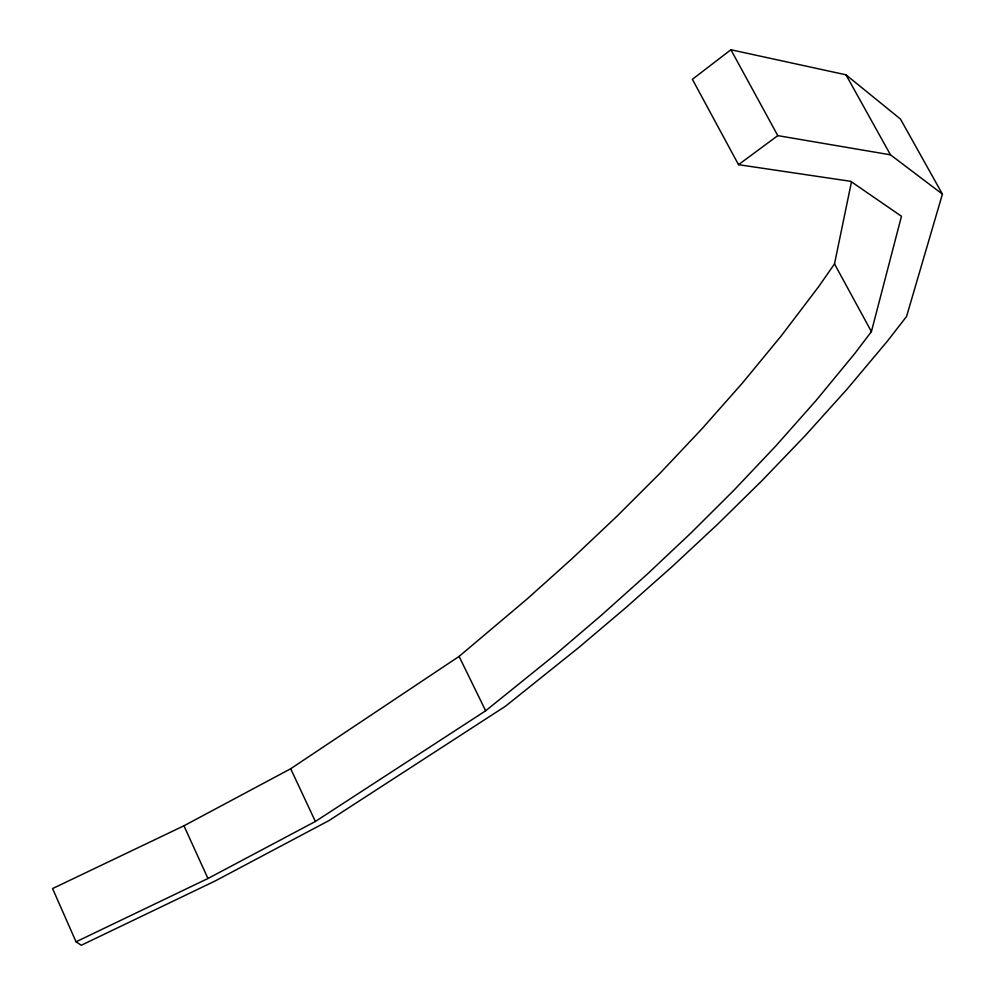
<?xml version="1.0" encoding="UTF-8"?>
<svg xmlns="http://www.w3.org/2000/svg" width="995" height="995" viewBox="0 0 995 995"><rect width="100%" height="100%" fill="white"/><g stroke="black" fill="none" stroke-linecap="round" stroke-linejoin="round"><path stroke-width="1.49" d="M76.043 941.805L207.955 878.498L315.365 821.472L485.659 710.791L555.011 654.847L601.316 615.308L646.588 574.774L690.791 533.158L733.837 490.336L775.615 446.183L816.024 400.575L854.916 353.349L871.409 331.633L901.47 216.263L850.713 181.326L738.526 164.685L692.383 79.314L730.902 49.75L845.986 74.812L900.45 119.039L942.427 194.112L906.557 316.485L887.478 341.049L847.019 389.232L805.154 435.698L762.021 480.622L717.718 524.166L672.334 566.441L625.954 607.572L578.605 647.67L505.522 706.189L328.959 820.589L214.796 881.16L81.304 945.25L76.043 941.805L52.573 888.572L183.951 825.788L290.689 768.749L459.081 656.414L527.163 598.94L572.523 558.22L616.788 516.405L659.896 473.384L701.761 429.032L742.282 383.212L781.324 335.788L818.736 286.56L834.506 263.886L851.421 182.073M738.526 164.685L777.791 135.631L890.475 154.822L942.427 194.112M845.986 74.812L890.475 154.822M730.902 49.75L777.791 135.631M834.506 263.886L871.409 331.633M459.081 656.414L485.659 710.791M290.689 768.749L315.365 821.472M183.951 825.788L207.955 878.498"/></g></svg>
